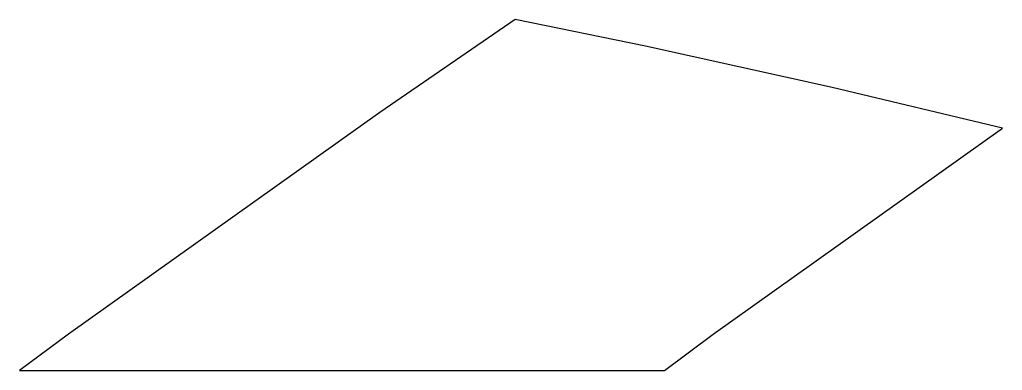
# Model space of a CAD drawing. Header units: metres. Extents: x 41 to 65.4, y 258 to 266.7.
import ezdxf

# ---------------------------------------------------------------- set-up
doc = ezdxf.new("R2010")
doc.units = ezdxf.units.M

msp = doc.modelspace()

# ---------------------------------------------------------------- linework, layer by layer
for p, q in [((53.3136, 266.715), (49.9616, 264.411)), ((56.552, 266.056), (53.3136, 266.715)), ((61.1867, 265.029), (56.552, 266.056)), ((65.4068, 264.015), (61.1867, 265.029)), ((49.9616, 264.411), (42.232, 258.898)), ((58.232, 258.898), (65.4068, 264.015)), ((42.232, 258.898), (41.0188, 258)), ((57.0188, 258), (58.232, 258.898)), ((41.0188, 258), (57.0188, 258))]:
    msp.add_line(p, q)

doc.saveas('drawing.dxf')
